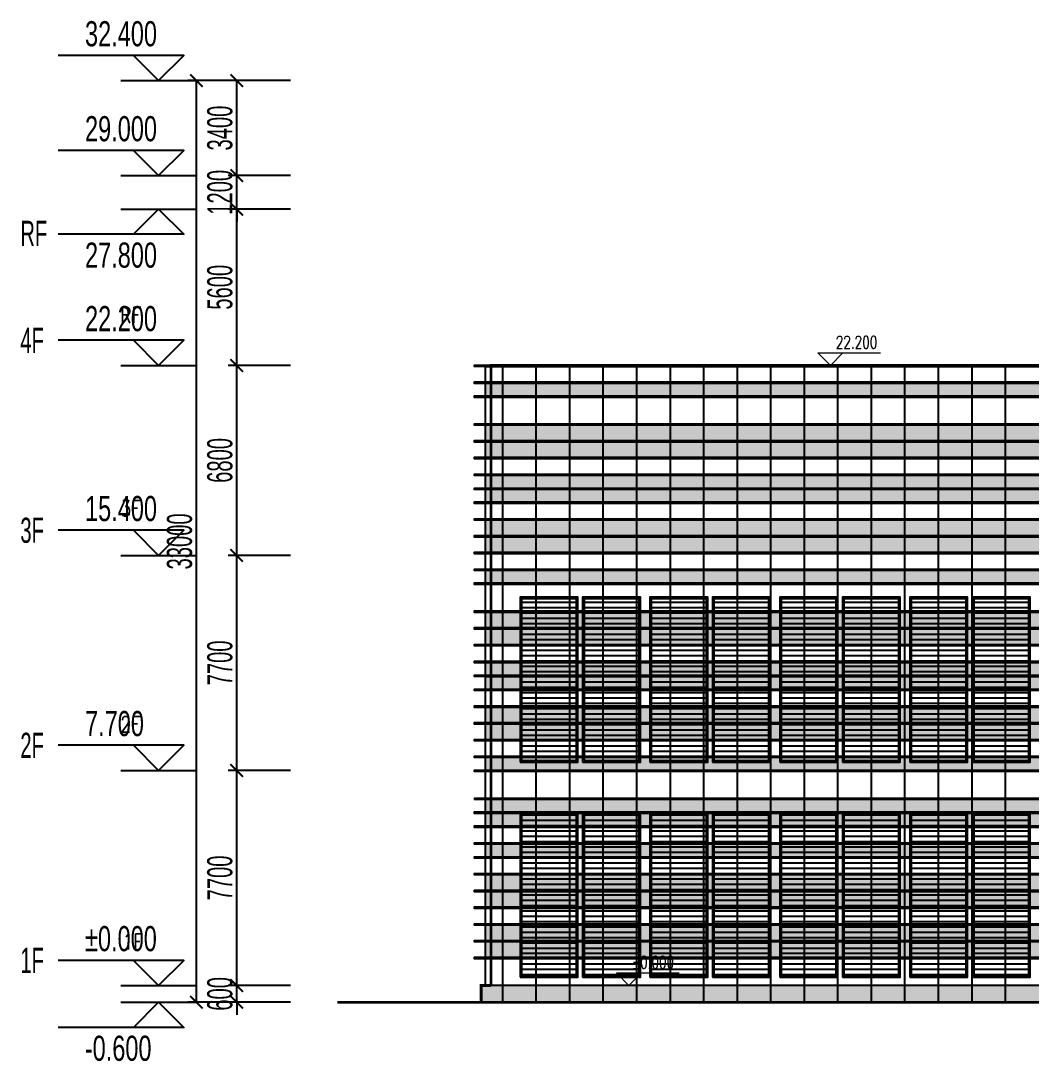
# Model space of a CAD drawing. Extents: x 393608 to 866608, y -117491 to 282459.
# Drawn here: x 406965 to 443124, y 244295 to 281547 of the extents above; entities that cross this region are included whole.
import ezdxf
from ezdxf.enums import TextEntityAlignment as Align

# ---------------------------------------------------------------- set-up
doc = ezdxf.new("R2010")
doc.units = 0
doc.layers.get('0').update_dxf_attribs({"color": 8})
doc.layers.get('Defpoints').update_dxf_attribs({"color": 8})
for name, color, linetype in [('#幕墙分格线-立面', 8, 'Continuous'), ('#文字', 8, 'Continuous'), ('#标注', 8, 'Continuous'), ('A-ELEV-1', 8, 'Continuous'), ('A-ELEV-2', 8, 'Continuous'), ('A-ELEV-3', 8, 'Continuous'), ('A-ELEV-8', 8, 'Continuous'), ('E-HATCH3', 8, 'Continuous'), ('E_WINDOW', 8, 'Continuous'), ('数据中心-平面图+剖面图-20230806$0$PUB_TEXT', 8, 'Continuous')]:
    doc.layers.add(name, color=color, linetype=linetype)
doc.layers.add('DIM_ELEV', color=8, linetype='Continuous', lineweight=5)
doc.layers.add('PUB_TEXT', color=8, linetype='Continuous', lineweight=5)
doc.styles.add('#文字', font='jrs.shx', dxfattribs={"width": 0.7, "bigfont": 'hztxt.shx'})
doc.styles.add('_TCH_DIM', font='SIMPLEX', dxfattribs={"bigfont": 'GBCBIG'})
doc.styles.add('HZ', font='jrs.shx', dxfattribs={"width": 0.6, "bigfont": 'hztxt.shx'})
doc.styles.add('JHZX', font='jrs.shx', dxfattribs={"width": 0.6, "bigfont": 'jhz.shx'})
doc.styles.add('数据中心-平面图+剖面图-20230806$0$HZDF2', font='romans2.shx', dxfattribs={"width": 0.8, "bigfont": 'hzdf2.shx'})
doc.styles.add('楷体', font='', dxfattribs={"width": 0.75})
doc.styles.get('楷体').set_extended_font_data('KaiTi_GB2312')
doc.dimstyles.new('JZBZ-300', dxfattribs={"dimscale": 300, "dimtxt": 3, "dimasz": 1.5, "dimexe": 1, "dimexo": 1, "dimgap": 0.5, "dimtad": 1, "dimdec": 0, "dimdsep": 46, "dimtxsty": 'JHZX', "dimblk1": 'ARCHTICK', "dimblk2": 'ARCHTICK', "dimsah": 1, "dimcen": 0, "dimclrd": 1, "dimclre": 1, "dimclrt": 2, "dimadec": 3, "dimazin": 2, "dimtfac": 1, "dimtdec": 0, "dimtix": 1, "dimtmove": 0, "dimatfit": 3, "dimfxl": 1, "dimtolj": 1, "dimlwd": -1, "dimlwe": -1, "dimarcsym": 1})
pattern_1 = [(270, (150, -100), (500, -250), [50, -200]), (270, (250, -100), (500, -250), [50, -200]), (5e-10, (400, -25), (500, 250), [100, -400]), (5e-10, (400, -475), (500, 250), [100, -400]), (333.43495, (0, 0), (500, -2e-07), [223.6, -335.417]), (333.43495, (200, -150), (500, -1e-05), [223.6, -335.417]), (333.43495, (2e-10, -25), (500, -2e-07), [167.7, -111.8, 167.7, -111.817]), (26.56505, (2e-09, -225), (500, 2e-07), [167.7, -111.8, 167.7, -111.817]), (26.56505, (200, -100), (500, 2e-07), [223.6, -335.417]), (26.56505, (2e-09, -250), (500, 2e-07), [223.6, -335.417])]

# ---------------------------------------------------------------- blocks, each defined once
blk = doc.blocks.new('4#R1-R6网格')
at = {"layer": 'E-HATCH3'}
h = blk.add_hatch(dxfattribs=at)
h.set_pattern_fill('菱形金属网', color=256, scale=250, angle=-90, style=0)
h.set_pattern_definition(pattern_1)
h.paths.add_polyline_path([(154576, 24845), (5243, 24845), (5243, 25315), (154576, 25315)])
h = blk.add_hatch(dxfattribs=at)
h.set_pattern_fill('菱形金属网', color=256, scale=250, angle=-90, style=0)
h.set_pattern_definition(pattern_1)
h.paths.add_polyline_path([(154576, 23245), (5243, 23245), (5243, 23815), (154576, 23815)])
h = blk.add_hatch(dxfattribs=at)
h.set_pattern_fill('菱形金属网', color=256, scale=250, angle=-90, style=0)
h.set_pattern_definition(pattern_1)
h.paths.add_polyline_path([(45277, 23215), (45275, 22645), (154576, 22645), (154576, 23215)])
h.paths.add_polyline_path([(43571, 22645), (43571, 23215), (5243, 23215), (5243, 22645)])
h = blk.add_hatch(dxfattribs=at)
h.set_pattern_fill('菱形金属网', color=256, scale=250, angle=-90, style=0)
h.set_pattern_definition(pattern_1)
h.paths.add_polyline_path([(43571, 21545), (43571, 22015), (5243, 22015), (5243, 21545)])
h.paths.add_polyline_path([(45282, 22015), (45280, 21545), (154576, 21545), (154576, 22015)])
h = blk.add_hatch(dxfattribs=at)
h.set_pattern_fill('菱形金属网', color=256, scale=250, angle=-90, style=0)
h.set_pattern_definition(pattern_1)
h.paths.add_polyline_path([(43571, 21045), (43571, 21515), (5243, 21515), (5243, 21045)])
h.paths.add_polyline_path([(45280, 21515), (45278, 21045), (154576, 21045), (154576, 21515)])
h = blk.add_hatch(dxfattribs=at)
h.set_pattern_fill('菱形金属网', color=256, scale=250, angle=-90, style=0)
h.set_pattern_definition(pattern_1)
h.paths.add_polyline_path([(48753, 20415), (48753, 19845), (134616, 19845), (134616, 20415)])
h.paths.add_polyline_path([(47153, 19845), (47153, 20415), (5243, 20415), (5243, 19845)])
h.paths.add_polyline_path([(146049, 19845), (146049, 20415), (136235, 20415), (136235, 19845)])
h.paths.add_polyline_path([(146451, 20415), (146451, 19845), (154576, 19845), (154576, 20415)])
h = blk.add_hatch(dxfattribs=at)
h.set_pattern_fill('菱形金属网', color=256, scale=250, angle=-90, style=0)
h.set_pattern_definition(pattern_1)
h.paths.add_polyline_path([(47153, 19245), (47153, 19815), (5243, 19815), (5243, 19245)])
h.paths.add_polyline_path([(48753, 19815), (48753, 19245), (134616, 19245), (134616, 19815)])
h.paths.add_polyline_path([(146049, 19245), (146049, 19815), (136235, 19815), (136235, 19245)])
h.paths.add_polyline_path([(146451, 19815), (146451, 19245), (154576, 19245), (154576, 19815)])
h = blk.add_hatch(dxfattribs=at)
h.set_pattern_fill('菱形金属网', color=256, scale=250, angle=-90, style=0)
h.set_pattern_definition(pattern_1)
h.paths.add_polyline_path([(154576, 18145), (5243, 18145), (5243, 18615), (154576, 18615)])
h = blk.add_hatch(dxfattribs=at)
h.set_pattern_fill('菱形金属网', color=256, scale=250, angle=-90, style=0)
h.set_pattern_definition(pattern_1)
h.paths.add_polyline_path([(154576, 16545), (5243, 16545), (5243, 17115), (154576, 17115)])
h = blk.add_hatch(dxfattribs=at)
h.set_pattern_fill('菱形金属网', color=256, scale=250, angle=-90, style=0)
h.set_pattern_definition(pattern_1)
h.paths.add_polyline_path([(45277, 16515), (45277, 15945), (154576, 15945), (154576, 16515)])
h.paths.add_polyline_path([(43571, 15945), (43571, 16515), (5243, 16515), (5243, 15945)])
h = blk.add_hatch(dxfattribs=at)
h.set_pattern_fill('菱形金属网', color=256, scale=250, angle=-90, style=0)
h.set_pattern_definition(pattern_1)
h.paths.add_polyline_path([(43571, 14845), (43571, 15315), (5243, 15315), (5243, 14845)])
h.paths.add_polyline_path([(45277, 15315), (45277, 14845), (154576, 14845), (154576, 15315)])
h = blk.add_hatch(dxfattribs=at)
h.set_pattern_fill('菱形金属网', color=256, scale=250, angle=-90, style=0)
h.set_pattern_definition(pattern_1)
h.paths.add_polyline_path([(43571, 14345), (43571, 14815), (5243, 14815), (5243, 14345)])
h.paths.add_polyline_path([(45277, 14815), (45277, 14345), (154576, 14345), (154576, 14815)])
h = blk.add_hatch(dxfattribs=at)
h.set_pattern_fill('菱形金属网', color=256, scale=250, angle=-90, style=0)
h.set_pattern_definition(pattern_1)
h.paths.add_polyline_path([(94056, 13715), (94056, 13145), (134616, 13145), (134616, 13715)])
h.paths.add_polyline_path([(45291, 13145), (45291, 13715), (5243, 13715), (5243, 13145)])
h.paths.add_polyline_path([(49461, 13715), (49461, 13145), (89256, 13145), (89256, 13715)])
h.paths.add_polyline_path([(47741, 13145), (47741, 13715), (45277, 13715), (45277, 13145)])
h.paths.add_polyline_path([(146049, 13145), (146049, 13715), (136235, 13715), (136235, 13145)])
h.paths.add_polyline_path([(146451, 13715), (146451, 13145), (154576, 13145), (154576, 13715)])
h = blk.add_hatch(dxfattribs=at)
h.set_pattern_fill('菱形金属网', color=256, scale=250, angle=-90, style=0)
h.set_pattern_definition(pattern_1)
h.paths.add_polyline_path([(134616, 12545), (134616, 13115), (95465, 13115), (95465, 12545)])
h.paths.add_polyline_path([(94056, 13115), (94056, 12545), (95465, 12545), (95465, 13115)])
h.paths.add_polyline_path([(89256, 12545), (89256, 13115), (87846, 13115), (87846, 12545)])
h.paths.add_polyline_path([(45291, 12545), (45291, 13115), (5243, 13115), (5243, 12545)])
h.paths.add_polyline_path([(47741, 12545), (47741, 13115), (45277, 13115), (45277, 12545)])
h.paths.add_polyline_path([(49461, 13115), (49461, 12545), (87846, 12545), (87846, 13115)])
h.paths.add_polyline_path([(146049, 12545), (146049, 13115), (136235, 13115), (136235, 12545)])
h.paths.add_polyline_path([(146451, 13115), (146451, 12545), (154576, 12545), (154576, 13115)])
h = blk.add_hatch(dxfattribs=at)
h.set_pattern_fill('菱形金属网', color=256, scale=250, angle=-90, style=0)
h.set_pattern_definition(pattern_1)
h.paths.add_polyline_path([(94056, 11915), (94056, 11445), (154576, 11445), (154576, 11915), (95465, 11915), (95465, 11445), (95415, 11445), (95415, 11915)])
h.paths.add_polyline_path([(89256, 11445), (89256, 11915), (87896, 11915), (87896, 11445)])
h.paths.add_polyline_path([(50606, 11915), (50606, 11445), (87846, 11445), (87846, 11915)])
h.paths.add_polyline_path([(46598, 11445), (46598, 11915), (5243, 11915), (5243, 11445)])
h = blk.add_hatch(dxfattribs=at)
h.set_pattern_fill('菱形金属网', color=256, scale=250, angle=-90, style=0)
h.set_pattern_definition(pattern_1)
h.paths.add_polyline_path([(87796, 9945), (87797, 10415), (5243, 10415), (5243, 9945)])
h.paths.add_polyline_path([(95515, 10415), (95515, 9945), (154576, 9945), (154576, 10415)])
h = blk.add_hatch(dxfattribs=at)
h.set_pattern_fill('菱形金属网', color=256, scale=250, angle=-90, style=0)
h.set_pattern_definition(pattern_1)
h.paths.add_polyline_path([(47817, 9915), (47817, 9445), (89756, 9445), (89756, 9915)])
h.paths.add_polyline_path([(47817, 9445), (47817, 9915), (5243, 9915), (5243, 9445)])
h = blk.add_hatch(dxfattribs=at)
h.set_pattern_fill('菱形金属网', color=256, scale=250, angle=-90, style=0)
h.set_pattern_definition(pattern_1)
h.paths.add_polyline_path([(93556, 8815), (93556, 8345), (154576, 8345), (154576, 8815)])
h.paths.add_polyline_path([(47817, 8345), (47817, 8815), (5243, 8815), (5243, 8345)])
h.paths.add_polyline_path([(49317, 8815), (49317, 8345), (89756, 8345), (89756, 8815)])
h = blk.add_hatch(dxfattribs=at)
h.set_pattern_fill('菱形金属网', color=256, scale=250, angle=-90, style=0)
h.set_pattern_definition(pattern_1)
h.paths.add_polyline_path([(147811, 7715), (147811, 7145), (154576, 7145), (154576, 7715)])
h.paths.add_polyline_path([(43571, 7145), (43571, 7715), (5243, 7715), (5243, 7145)])
h.paths.add_polyline_path([(47817, 7145), (47817, 7715), (45277, 7715), (45277, 7145)])
h.paths.add_polyline_path([(89756, 7145), (89756, 7715), (49317, 7715), (49317, 7145)])
h.paths.add_polyline_path([(93556, 7715), (93556, 7145), (145864, 7145), (145864, 7715)])
h = blk.add_hatch(dxfattribs=at)
h.set_pattern_fill('菱形金属网', color=256, scale=250, angle=-90, style=0)
h.set_pattern_definition(pattern_1)
h.paths.add_polyline_path([(43571, 6545), (43571, 7115), (5243, 7115), (5243, 6545)])
h.paths.add_polyline_path([(45277, 7115), (45277, 6545), (154576, 6545), (154576, 7115)])
h = blk.add_hatch(dxfattribs=at)
h.set_pattern_fill('菱形金属网', color=256, scale=250, angle=-90, style=0)
h.set_pattern_definition(pattern_1)
h.paths.add_polyline_path([(47817, 5345), (5243, 5345), (5243, 5915), (47817, 5915)])
h = blk.add_hatch(dxfattribs=at)
h.set_pattern_fill('菱形金属网', color=256, scale=250, angle=-90, style=0)
h.set_pattern_definition(pattern_1)
h.paths.add_polyline_path([(47817, 4745), (5243, 4745), (5243, 5315), (47817, 5315)])
at = {"layer": 'A-ELEV-1', "ltscale": 5}
for points in [[(146451, 25915), (154576, 25915), (154576, 25345), (5243, 25345), (5243, 25915), (146049, 25915)], [(43571, 22045), (5243, 22045), (5243, 22615), (43571, 22615)], [(43571, 21545), (5243, 21545), (5243, 22015), (43571, 22015)], [(43572, 21045), (5243, 21045), (5243, 21515), (43571, 21515)], [(146049, 20445), (5243, 20445), (5243, 21015), (154576, 21015), (154576, 20445), (146451, 20445)], [(47153, 19845), (5243, 19845), (5243, 20415), (47153, 20415)], [(47153, 19245), (5243, 19245), (5243, 19815), (47153, 19815)], [(146451, 19215), (154576, 19215), (154576, 18645), (5243, 18645), (5243, 19215), (146049, 19215)], [(43571, 15945), (5243, 15945), (5243, 16515), (154576, 16515), (154576, 15945), (45277, 15945)], [(43571, 15345), (5243, 15345), (5243, 15915), (43571, 15915)], [(43571, 14845), (5243, 14845), (5243, 15315), (43571, 15315)], [(43571, 14815), (43571, 14345), (5243, 14345), (5243, 14815), (43571, 14815)], [(89256, 13745), (5243, 13745), (5243, 14315), (89256, 14315)], [(45277, 13145), (5243, 13145), (5243, 13715), (45277, 13715)], [(45277, 12545), (5243, 12545), (5243, 13115), (45277, 13115)], [(87846, 11945), (5243, 11945), (5243, 12515), (87846, 12515)], [(46598, 11445), (5243, 11445), (5243, 11915), (46598, 11915)], [(46598, 10445), (5243, 10445), (5243, 11415), (46598, 11415)], [(87796, 9945), (5243, 9945), (5243, 10415), (87797, 10415)], [(49636, 9445), (5243, 9445), (5243, 9915), (49636, 9915)], [(47817, 8845), (5243, 8845), (5243, 9415), (49636, 9415)], [(47817, 8345), (5243, 8345), (5243, 8815), (47817, 8815)], [(43571, 7745), (5243, 7745), (5243, 8315), (47817, 8315)], [(43571, 7145), (5243, 7145), (5243, 7715), (43571, 7715)], [(45291, 6545), (5243, 6545), (5243, 7115), (43571, 7115)], [(47817, 5945), (5243, 5945), (5243, 6515), (45277, 6515)], [(46648, 3745), (5243, 3745), (5243, 4715), (47817, 4715)]]:
    blk.add_lwpolyline(points, dxfattribs=at)
for points in [[(154576, 24845), (5243, 24845), (5243, 25315), (154576, 25315)], [(154576, 23845), (5243, 23845), (5243, 24815), (154576, 24815)], [(154576, 23245), (5243, 23245), (5243, 23815), (154576, 23815)], [(43571, 22645), (5243, 22645), (5243, 23215), (43571, 23215)], [(154576, 18145), (5243, 18145), (5243, 18615), (154576, 18615)], [(154576, 17145), (5243, 17145), (5243, 18115), (154576, 18115)], [(154576, 16545), (5243, 16545), (5243, 17115), (154576, 17115)], [(47817, 5345), (5243, 5345), (5243, 5915), (47817, 5915)], [(47817, 4745), (5243, 4745), (5243, 5315), (47817, 5315)]]:
    blk.add_lwpolyline(points, close=True, dxfattribs=at)
blk = doc.blocks.new('4#R1-R6板')
at = {"layer": 'A-ELEV-2'}
for p, q in [((45764, 5730), (1, 5730)), ((1, 5730), (1, 5700)), ((1, 5700), (82954, 5700))]:
    blk.add_line(p, q, dxfattribs=at)
for points in [[(129774, 21230), (1, 21230), (1, 21200), (141207, 21200)], [(38729, 17930), (1, 17930), (1, 17900), (38729, 17900)], [(38729, 17330), (1, 17330), (1, 17300), (38729, 17300)], [(38729, 16830), (1, 16830), (1, 16800), (38729, 16800)], [(141207, 15730), (1, 15730), (1, 15700), (42311, 15700)], [(42311, 15130), (1, 15130), (1, 15100), (42311, 15100)], [(42311, 14530), (1, 14530), (1, 14500), (141207, 14500)], [(38729, 11230), (1, 11230), (1, 11200), (38729, 11200)], [(38729, 10630), (1, 10630), (1, 10600), (38729, 10600)], [(38729, 10130), (1, 10130), (1, 10100), (38729, 10100)], [(89214, 9600), (150134, 9600), (150134, 9630), (1, 9630), (1, 9600), (84414, 9600)], [(84414, 9030), (1, 9030), (1, 9000), (40435, 9000)], [(40435, 8430), (1, 8430), (1, 8400), (40435, 8400)], [(40435, 7830), (1, 7830), (1, 7800), (83004, 7800)], [(83004, 7230), (1, 7230), (1, 7200), (45764, 7200)], [(41756, 6730), (1, 6730), (1, 6700), (41756, 6700), (41756, 5730)], [(82954, 5230), (1, 5230), (1, 5200), (44614, 5200)], [(44614, 4730), (1, 4730), (1, 4700), (44614, 4700)], [(42975, 4130), (1, 4130), (1, 4100), (42975, 4100)], [(42975, 3630), (1, 3630), (1, 3600), (42975, 3600)], [(38729, 3030), (1, 3030), (1, 3000), (38729, 3000)], [(38729, 2430), (1, 2430), (1, 2400), (38729, 2400)], [(40435, 1830), (1, 1830), (1, 1800), (40435, 1800)], [(42975, 1230), (1, 1230), (1, 1200), (42975, 1200)], [(42975, 630), (1, 630), (1, 600), (42975, 600)], [(41806, 30), (1, 30), (1, 0), (41806, 0)]]:
    blk.add_lwpolyline(points, dxfattribs=at)
for points in [[(150134, 20630), (1, 20630), (1, 20600), (150134, 20600)], [(150134, 20130), (1, 20130), (1, 20100), (150134, 20100)], [(150134, 19130), (1, 19130), (1, 19100), (150134, 19100)], [(150134, 18530), (1, 18530), (1, 18500), (150134, 18500)], [(150134, 16330), (1, 16330), (1, 16300), (150134, 16300)], [(150134, 13930), (1, 13930), (1, 13900), (150134, 13900)], [(150134, 13430), (1, 13430), (1, 13400), (150134, 13400)], [(150134, 12430), (1, 12430), (1, 12400), (150134, 12400)], [(150134, 11830), (1, 11830), (1, 11800), (150134, 11800)]]:
    blk.add_lwpolyline(points, close=True, dxfattribs=at)
blk = doc.blocks.new('BYC4959')
at = {"layer": 'E_WINDOW'}
h = blk.add_hatch(dxfattribs=at)
h.set_pattern_fill('LINE', color=252, scale=200)
h.set_pattern_definition([(0, (-183777.11, -211709.7), (0, 190.5), [])])
h.paths.add_polyline_path([(50, 50), (2021, 50), (2021, 5850), (50, 5850)])
for points in [[(0, 0), (2071, 0), (2071, 5900), (0, 5900)], [(50, 50), (2021, 50), (2021, 5850), (50, 5850)]]:
    blk.add_lwpolyline(points, close=True, dxfattribs=at)
blk = doc.blocks.new('_ARCHTICK')
at = {"color": 0, "linetype": 'ByBlock', "const_width": 0.15}
blk.add_lwpolyline([(-0.5, -0.5), (0.5, 0.5)], dxfattribs=at)
blk = doc.blocks.new('*D98')
at = {"layer": '#标注', "linetype": 'ByBlock', "ltscale": 300, "transparency": 16777216}
for p, q in [((-2227, 600), (-2227, 1050)), ((-300, 600), (-2527, 600)), ((-2227, 0), (-2227, 600)), ((-300, 0), (-2527, 0)), ((-2227, 0), (-2227, -450))]:
    blk.add_line(p, q, dxfattribs=at)
at = {"layer": 'Defpoints', "color": 0, "ltscale": 300, "transparency": 16777216}
for p in [(-2227, 600), (0, 600), (0, 0)]:
    blk.add_point(p, dxfattribs=at)
at = {"layer": '#标注', "ltscale": 300, "transparency": 16777216, "xscale": 450, "yscale": 450, "zscale": 450}
for p, rotation in [((-2227, 600), 270), ((-2227, 0), 90)]:
    blk.add_blockref('_ARCHTICK', p, dxfattribs=dict(at, rotation=rotation))
at = {"layer": '#标注', "ltscale": 300, "transparency": 16777216, "insert": (-2827, 300), "char_height": 900, "attachment_point": 5, "rotation": 90, "style": 'JHZX'}
blk.add_mtext('\\A1;600', dxfattribs=at)
blk = doc.blocks.new('*D99')
at = {"layer": '#标注', "linetype": 'ByBlock', "ltscale": 300, "transparency": 16777216}
for p, q in [((-300, 8300), (-2527, 8300)), ((-2227, 600), (-2227, 8300)), ((-300, 600), (-2527, 600))]:
    blk.add_line(p, q, dxfattribs=at)
at = {"layer": 'Defpoints', "color": 0, "ltscale": 300, "transparency": 16777216}
for p in [(-2227, 8300), (0, 8300), (0, 600)]:
    blk.add_point(p, dxfattribs=at)
at = {"layer": '#标注', "ltscale": 300, "transparency": 16777216, "xscale": 450, "yscale": 450, "zscale": 450}
for p, rotation in [((-2227, 8300), 90), ((-2227, 600), 270)]:
    blk.add_blockref('_ARCHTICK', p, dxfattribs=dict(at, rotation=rotation))
at = {"layer": '#标注', "ltscale": 300, "transparency": 16777216, "insert": (-2827, 4450), "char_height": 900, "attachment_point": 5, "rotation": 90, "style": 'JHZX'}
blk.add_mtext('\\A1;7700', dxfattribs=at)
blk = doc.blocks.new('*D92')
at = {"layer": '#标注', "linetype": 'ByBlock', "ltscale": 300, "transparency": 16777216}
for p, q in [((-300, 16000), (-2527, 16000)), ((-2227, 8300), (-2227, 16000)), ((-300, 8300), (-2527, 8300))]:
    blk.add_line(p, q, dxfattribs=at)
at = {"layer": 'Defpoints', "color": 0, "ltscale": 300, "transparency": 16777216}
for p in [(-2227, 16000), (0, 16000), (0, 8300)]:
    blk.add_point(p, dxfattribs=at)
at = {"layer": '#标注', "ltscale": 300, "transparency": 16777216, "xscale": 450, "yscale": 450, "zscale": 450}
for p, rotation in [((-2227, 16000), 90), ((-2227, 8300), 270)]:
    blk.add_blockref('_ARCHTICK', p, dxfattribs=dict(at, rotation=rotation))
at = {"layer": '#标注', "ltscale": 300, "transparency": 16777216, "insert": (-2827, 12150), "char_height": 900, "attachment_point": 5, "rotation": 90, "style": 'JHZX'}
blk.add_mtext('\\A1;7700', dxfattribs=at)
blk = doc.blocks.new('*D93')
at = {"layer": '#标注', "linetype": 'ByBlock', "ltscale": 300, "transparency": 16777216}
for p, q in [((-300, 22800), (-2527, 22800)), ((-2227, 16000), (-2227, 22800)), ((-300, 16000), (-2527, 16000))]:
    blk.add_line(p, q, dxfattribs=at)
at = {"layer": 'Defpoints', "color": 0, "ltscale": 300, "transparency": 16777216}
for p in [(-2227, 22800), (0, 22800), (0, 16000)]:
    blk.add_point(p, dxfattribs=at)
at = {"layer": '#标注', "ltscale": 300, "transparency": 16777216, "xscale": 450, "yscale": 450, "zscale": 450}
for p, rotation in [((-2227, 22800), 90), ((-2227, 16000), 270)]:
    blk.add_blockref('_ARCHTICK', p, dxfattribs=dict(at, rotation=rotation))
at = {"layer": '#标注', "ltscale": 300, "transparency": 16777216, "insert": (-2827, 19400), "char_height": 900, "attachment_point": 5, "rotation": 90, "style": 'JHZX'}
blk.add_mtext('\\A1;6800', dxfattribs=at)
blk = doc.blocks.new('*D94')
at = {"layer": '#标注', "linetype": 'ByBlock', "ltscale": 300, "transparency": 16777216}
for p, q in [((-300, 28400), (-2527, 28400)), ((-2227, 22800), (-2227, 28400)), ((-300, 22800), (-2527, 22800))]:
    blk.add_line(p, q, dxfattribs=at)
at = {"layer": 'Defpoints', "color": 0, "ltscale": 300, "transparency": 16777216}
for p in [(-2227, 28400), (0, 28400), (0, 22800)]:
    blk.add_point(p, dxfattribs=at)
at = {"layer": '#标注', "ltscale": 300, "transparency": 16777216, "xscale": 450, "yscale": 450, "zscale": 450}
for p, rotation in [((-2227, 28400), 90), ((-2227, 22800), 270)]:
    blk.add_blockref('_ARCHTICK', p, dxfattribs=dict(at, rotation=rotation))
at = {"layer": '#标注', "ltscale": 300, "transparency": 16777216, "insert": (-2827, 25600), "char_height": 900, "attachment_point": 5, "rotation": 90, "style": 'JHZX'}
blk.add_mtext('\\A1;5600', dxfattribs=at)
blk = doc.blocks.new('*D95')
at = {"layer": '#标注', "linetype": 'ByBlock', "ltscale": 300, "transparency": 16777216}
for p, q in [((-2227, 29600), (-2227, 30050)), ((-300, 29600), (-2527, 29600)), ((-2227, 28400), (-2227, 29600)), ((-300, 28400), (-2527, 28400)), ((-2227, 28400), (-2227, 27950))]:
    blk.add_line(p, q, dxfattribs=at)
at = {"layer": 'Defpoints', "color": 0, "ltscale": 300, "transparency": 16777216}
for p in [(-2227, 29600), (0, 29600), (0, 28400)]:
    blk.add_point(p, dxfattribs=at)
at = {"layer": '#标注', "ltscale": 300, "transparency": 16777216, "xscale": 450, "yscale": 450, "zscale": 450}
for p, rotation in [((-2227, 29600), 270), ((-2227, 28400), 90)]:
    blk.add_blockref('_ARCHTICK', p, dxfattribs=dict(at, rotation=rotation))
at = {"layer": '#标注', "ltscale": 300, "transparency": 16777216, "insert": (-2827, 29000), "char_height": 900, "attachment_point": 5, "rotation": 90, "style": 'JHZX'}
blk.add_mtext('\\A1;1200', dxfattribs=at)
blk = doc.blocks.new('*D96')
at = {"layer": '#标注', "linetype": 'ByBlock', "ltscale": 300, "transparency": 16777216}
for p, q in [((-300, 33000), (-2527, 33000)), ((-2227, 29600), (-2227, 33000)), ((-300, 29600), (-2527, 29600))]:
    blk.add_line(p, q, dxfattribs=at)
at = {"layer": 'Defpoints', "color": 0, "ltscale": 300, "transparency": 16777216}
for p in [(-2227, 33000), (0, 33000), (0, 29600)]:
    blk.add_point(p, dxfattribs=at)
at = {"layer": '#标注', "ltscale": 300, "transparency": 16777216, "xscale": 450, "yscale": 450, "zscale": 450}
for p, rotation in [((-2227, 33000), 90), ((-2227, 29600), 270)]:
    blk.add_blockref('_ARCHTICK', p, dxfattribs=dict(at, rotation=rotation))
at = {"layer": '#标注', "ltscale": 300, "transparency": 16777216, "insert": (-2827, 31300), "char_height": 900, "attachment_point": 5, "rotation": 90, "style": 'JHZX'}
blk.add_mtext('\\A1;3400', dxfattribs=at)
blk = doc.blocks.new('*D97')
at = {"layer": '#标注', "linetype": 'ByBlock', "ltscale": 300, "transparency": 16777216}
for p, q in [((-300, 33000), (-3970, 33000)), ((-3670, 0), (-3670, 33000)), ((-300, 0), (-3970, 0))]:
    blk.add_line(p, q, dxfattribs=at)
at = {"layer": 'Defpoints', "color": 0, "ltscale": 300, "transparency": 16777216}
for p in [(-3670, 33000), (0, 33000), (0, 0)]:
    blk.add_point(p, dxfattribs=at)
at = {"layer": '#标注', "ltscale": 300, "transparency": 16777216, "xscale": 450, "yscale": 450, "zscale": 450}
for p, rotation in [((-3670, 33000), 90), ((-3670, 0), 270)]:
    blk.add_blockref('_ARCHTICK', p, dxfattribs=dict(at, rotation=rotation))
at = {"layer": '#标注', "ltscale": 300, "transparency": 16777216, "insert": (-4270, 16500), "char_height": 900, "attachment_point": 5, "rotation": 90, "style": 'JHZX'}
blk.add_mtext('\\A1;33000', dxfattribs=at)
blk = doc.blocks.new('LEVEL')
blk.add_line((9, 0), (0, 0))
blk.add_lwpolyline([(7.5, 3), (4.5, 0), (1.5, 3), (16.5, 3)])
at = {"style": '楷体', "width": 0.75}
blk.add_attdef('LEVEL', text='', height=3.5, dxfattribs=at).set_placement((9.33, 5.59), align=Align.MIDDLE_CENTER)
blk.add_attdef('FLOOR', text='', height=3.5, dxfattribs=at).set_placement((17.5, 3), align=Align.MIDDLE_LEFT)
blk = doc.blocks.new('SFDGFG')
at = {"layer": '#幕墙分格线-立面', "ltscale": 300}
for p, q in [((1558780, 190196), (1558780, 212996)), ((1559979, 190196), (1559979, 212996)), ((1561179, 190196), (1561179, 212996)), ((1562378, 190196), (1562378, 212996)), ((1563577, 190196), (1563577, 212996)), ((1564777, 190196), (1564777, 212996)), ((1565976, 190196), (1565976, 212996)), ((1567176, 190196), (1567176, 212996)), ((1568375, 190196), (1568375, 212996)), ((1569575, 190196), (1569575, 212996)), ((1570774, 190196), (1570774, 212996)), ((1571974, 190196), (1571974, 212996)), ((1573173, 190196), (1573173, 212996)), ((1574373, 190196), (1574373, 212996)), ((1575572, 190196), (1575572, 212996)), ((1576772, 190196), (1576772, 212996))]:
    blk.add_line(p, q, dxfattribs=at)
blk = doc.blocks.new('A$Cc16f9eee')
at = {"layer": '#标注'}
ref = blk.add_blockref('LEVEL', (-3669.6, 33000), dxfattribs=dict(at, xscale=-300, yscale=300, zscale=300))
ref.add_attrib('LEVEL', '32.400', dxfattribs={"layer": '#文字', "height": 900, "style": '#文字', "width": 0.7}).set_placement((-7655.4, 34677.8), align=Align.MIDDLE_LEFT)
ref = blk.add_blockref('LEVEL', (-3669.6, 29600), dxfattribs=dict(at, xscale=-300, yscale=300, zscale=300))
ref.add_attrib('LEVEL', '29.000', dxfattribs={"layer": '#文字', "height": 900, "style": '#文字', "width": 0.7}).set_placement((-7655.4, 31277.8), align=Align.MIDDLE_LEFT)
ref = blk.add_blockref('LEVEL', (-3669.6, 28400), dxfattribs=dict(at, xscale=300, yscale=300, zscale=300, rotation=180))
ref.add_attrib('LEVEL', '27.800', dxfattribs={"layer": '#文字', "height": 900, "style": '#文字', "width": 0.7}).set_placement((-7655.4, 26752.2), align=Align.MIDDLE_LEFT)
ref.add_attrib('FLOOR', 'RF', dxfattribs={"layer": '#文字', "height": 900, "style": 'HZ', "width": 0.6}).set_placement((-9969.6, 27530), align=Align.MIDDLE_LEFT)
ref = blk.add_blockref('LEVEL', (-3669.6, 22800), dxfattribs=dict(at, xscale=-300, yscale=300, zscale=300))
ref.add_attrib('LEVEL', '22.200', dxfattribs={"layer": '#文字', "height": 900, "style": '#文字', "width": 0.7}).set_placement((-7655.4, 24477.8), align=Align.MIDDLE_LEFT)
ref.add_attrib('FLOOR', '4F', dxfattribs={"layer": '#文字', "height": 900, "style": 'HZ', "width": 0.6}).set_placement((-9969.6, 23700), align=Align.MIDDLE_LEFT)
ref = blk.add_blockref('LEVEL', (-3669.6, 16000), dxfattribs=dict(at, xscale=-300, yscale=300, zscale=300))
ref.add_attrib('LEVEL', '15.400', dxfattribs={"layer": '#文字', "height": 900, "style": '#文字', "width": 0.7}).set_placement((-7655.4, 17677.8), align=Align.MIDDLE_LEFT)
ref.add_attrib('FLOOR', '3F', dxfattribs={"layer": '#文字', "height": 900, "style": 'HZ', "width": 0.6}).set_placement((-9969.6, 16900), align=Align.MIDDLE_LEFT)
ref = blk.add_blockref('LEVEL', (-3669.6, 8300), dxfattribs=dict(at, xscale=-300, yscale=300, zscale=300))
ref.add_attrib('LEVEL', '7.700', dxfattribs={"layer": '#文字', "height": 900, "style": '#文字', "width": 0.7}).set_placement((-7655.4, 9977.8), align=Align.MIDDLE_LEFT)
ref.add_attrib('FLOOR', '2F', dxfattribs={"layer": '#文字', "height": 900, "style": 'HZ', "width": 0.6}).set_placement((-9969.6, 9200), align=Align.MIDDLE_LEFT)
ref = blk.add_blockref('LEVEL', (-3669.6, 600), dxfattribs=dict(at, xscale=-300, yscale=300, zscale=300))
ref.add_attrib('LEVEL', '%%p0.000', dxfattribs={"layer": '#文字', "height": 900, "style": '#文字', "width": 0.7}).set_placement((-7655.4, 2277.8), align=Align.MIDDLE_LEFT)
ref.add_attrib('FLOOR', '1F', dxfattribs={"layer": '#文字', "height": 900, "style": 'HZ', "width": 0.6}).set_placement((-9969.6, 1500), align=Align.MIDDLE_LEFT)
ref = blk.add_blockref('LEVEL', (-3669.6, 0), dxfattribs=dict(at, xscale=300, yscale=300, zscale=300, rotation=180))
ref.add_attrib('LEVEL', '-0.600', dxfattribs={"layer": '#文字', "height": 900, "style": '#文字', "width": 0.7}).set_placement((-6468.9, -1647.8), align=Align.MIDDLE_CENTER)
at = {"layer": '数据中心-平面图+剖面图-20230806$0$PUB_TEXT', "style": '数据中心-平面图+剖面图-20230806$0$HZDF2', "width": 0.8}
for s, p in [('RF', (-6393.5, 24318.4)), ('3F', (-6393.5, 17401.2)), ('2F', (-6393.5, 9667.5)), ('1F', (-6307.7, 1882.6))]:
    blk.add_text(s, height=563.29, dxfattribs=at).set_placement(p)
at = {"layer": '#标注', "ltscale": 300}
for p1, p2, distance, picture, middle in [((0, 0), (0, 33000), 3669.6, '*D97', (-4269.6, 16500)), ((0, 29600), (0, 33000), 2227.5, '*D96', (-2827.5, 31300)), ((0, 28400), (0, 29600), 2227.5, '*D95', (-2827.5, 29000)), ((0, 22800), (0, 28400), 2227.5, '*D94', (-2827.5, 25600)), ((0, 16000), (0, 22800), 2227.5, '*D93', (-2827.5, 19400)), ((0, 8300), (0, 16000), 2227.5, '*D92', (-2827.5, 12150)), ((0, 600), (0, 8300), 2227.5, '*D99', (-2827.5, 4450)), ((0, 0), (0, 600), 2227.5, '*D98', (-2827.5, 300))]:
    dim = blk.add_aligned_dim(p1=p1, p2=p2, distance=distance, dimstyle='JZBZ-300', override={"dimclrd": 256, "dimclre": 256, "dimclrt": 256, "dimfxl": 100}, dxfattribs=at)
    dim.commit()
    dim.dimension.update_dxf_attribs({"geometry": picture, "text_midpoint": middle})

msp = doc.modelspace()

# ---------------------------------------------------------------- hatches: boundary and pattern name
at = {"layer": 'E-HATCH3'}
h = msp.add_hatch(dxfattribs=at)
h.set_pattern_fill('玻璃D', color=256, scale=800, style=0)
h.set_pattern_definition([(0, (80, 160), (400, 400), [40, -360, 40, -360]), (0, (240, 320), (400, 400), [40, -360, 40, -360]), (90, (0, 40), (-400, 400), [40, -360]), (90, (160, 200), (-400, 400), [40, -360]), (45, (160, 240), (0, 400), [113.136, -226.27742, 113.136, -113.136]), (45, (120, 160), (0, 400), [56.568, -509.11742])])
h.paths.add_polyline_path([(464947, 246406), (464947, 247006), (423442, 247006), (423442, 246406)])
h.paths.add_polyline_path([(506478, 246406), (506478, 247006), (468535, 247006), (468535, 246406)])
h.paths.add_polyline_path([(565802, 247006), (565802, 246406), (573076, 246406), (573076, 247006)])
h.paths.add_polyline_path([(564337, 246406), (564337, 247006), (519079, 247006), (519079, 246406)])

# ---------------------------------------------------------------- linework, layer by layer
at = {"layer": 'A-ELEV-3', "const_width": 100}
msp.add_lwpolyline([(418295, 246406), (579223, 246406)], dxfattribs=at)
at = {"layer": 'A-ELEV-8', "const_width": 100}
for points in [[(447734, 269206), (423792, 269206), (423792, 247006)], [(423792, 247006), (423442, 247006), (423442, 246406)]]:
    msp.add_lwpolyline(points, dxfattribs=at)
at = {"layer": 'DIM_ELEV'}
for p, q in [((435937, 269206), (435487, 269656)), ((435487, 269656), (437737, 269656)), ((435937, 269206), (436387, 269656)), ((434887, 269206), (436387, 269206)), ((428729, 247006), (428279, 247456)), ((428279, 247456), (430529, 247456)), ((428729, 247006), (429179, 247456)), ((427679, 247006), (429179, 247006))]:
    msp.add_line(p, q, dxfattribs=at)

# ---------------------------------------------------------------- block references
at = {"layer": '#幕墙分格线-立面'}
msp.add_blockref('SFDGFG', (-1134566, 56210), dxfattribs=at)
at = {"layer": '#标注', "ltscale": 300}
msp.add_blockref('A$Cc16f9eee', (416918, 246406), dxfattribs=at)
at = {"layer": 'A-ELEV-1'}
msp.add_blockref('4#R1-R6网格', (418349, 243260), dxfattribs=at)
at = {"layer": 'A-ELEV-2'}
msp.add_blockref('4#R1-R6板', (423191, 247976), dxfattribs=at)
at = {"layer": 'E_WINDOW'}
msp.add_blockref('BYC4959', (434129, 247306), dxfattribs=at)
at = {"layer": 'PUB_TEXT'}
for p in [(424831, 255006), (427071, 255006), (429480, 255006), (431720, 255006), (434129, 255006), (436369, 255006), (438778, 255006), (441017, 255006), (424831, 247306), (427071, 247306), (429480, 247306), (431720, 247306), (436369, 247306), (438778, 247306), (441017, 247306)]:
    msp.add_blockref('BYC4959', p, dxfattribs=at)

# ---------------------------------------------------------------- texts
at = {"layer": 'PUB_TEXT', "style": '_TCH_DIM', "width": 0.705882}
for s, p in [('22.200', (436132, 269813)), ('%%P0.000', (428834, 247613))]:
    msp.add_text(s, height=446.2, dxfattribs=at).set_placement(p)

doc.saveas('drawing.dxf')
